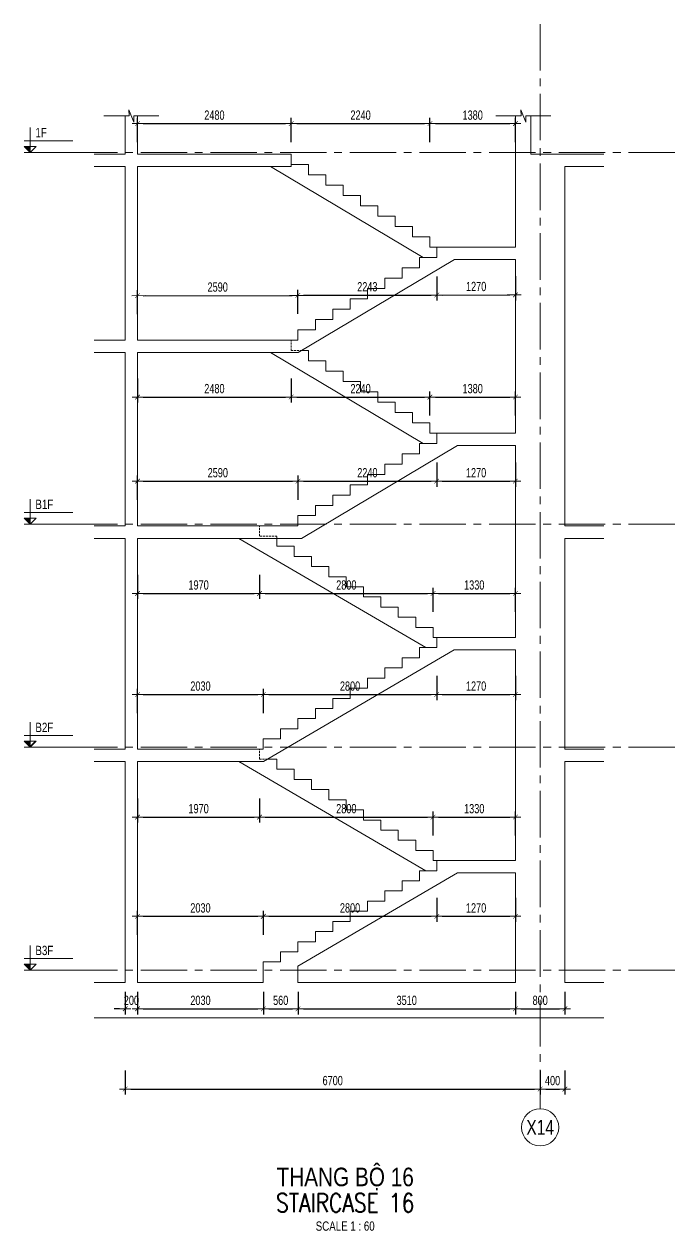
# Model space of a CAD drawing. Header units: millimetres. Extents: x -179076 to 254975, y -18667 to 296191.
# Drawn here: x 213627 to 224134, y 228257 to 247733 of the extents above; entities that cross this region are included whole.
import ezdxf
from ezdxf.enums import TextEntityAlignment as Align

# ---------------------------------------------------------------- set-up
doc = ezdxf.new("R2010")
doc.units = ezdxf.units.MM
doc.linetypes.add('CENTER2', pattern=[1.125, 0.75, -0.125, 0.125, -0.125])
doc.linetypes.add('HIDDEN2', pattern=[4.7625, 3.175, -1.5875])
doc.layers.get('Defpoints').update_dxf_attribs({"color": 151, "lineweight": 9})
for name, color, linetype, lineweight in [('NDC_S_ANNO', 7, 'Continuous', 20), ('NDC_S_AXIS', 5, 'CENTER2', 13), ('NDC_S_CONTINUOUS', 3, 'Continuous', 20), ('NDC_S_DIM', 1, 'Continuous', 15), ('NDC_S_ENG TITLE', 3, 'Continuous', 20), ('NDC_S_HIDDEN', 8, 'HIDDEN2', 13), ('NDC_S_SLAB', 2, 'Continuous', 20), ('NDC_S_SYMBOL', 1, 'Continuous', 15), ('NDC_S_TEXT SYMBOL', 7, 'Continuous', 20), ('NDC_S_VN TEXT', 7, 'Continuous', 20), ('NDC_S_VN TITLE', 6, 'Continuous', 35)]:
    doc.layers.add(name, color=color, linetype=linetype, lineweight=lineweight)
doc.styles.add('NDC_ANNO', font='', dxfattribs={"width": 0.8})
doc.styles.add('NDC_DIM', font='', dxfattribs={"width": 0.75})
doc.styles.add('NDC_EN TXT', font='romans.shx', dxfattribs={"width": 0.8})
doc.styles.add('NDC_VIE TXT', font='arial.ttf', dxfattribs={"width": 0.8})
doc.styles.get('NDC_ANNO').set_extended_font_data('Dotum')
doc.styles.get('NDC_DIM').set_extended_font_data('Dotum')
doc.dimstyles.new('NDC_dim_60', dxfattribs={"dimscale": 60, "dimtxt": 2.5, "dimasz": 1.5, "dimexe": 1.5, "dimexo": 2.5, "dimgap": 1, "dimtad": 1, "dimdec": 0, "dimzin": 0, "dimdsep": 46, "dimtxsty": 'NDC_DIM', "dimblk": 'DIMMARK', "dimcen": 0.09, "dimdle": 1.2, "dimclrd": 1, "dimclre": 1, "dimclrt": 3, "dimadec": 0, "dimazin": 0, "dimtfac": 1, "dimtdec": 0, "dimtix": 1, "dimtofl": 0, "dimtmove": 0, "dimatfit": 3, "dimfxl": 5, "dimfxlon": 1, "dimtolj": 1, "dimtzin": 0, "dimarcsym": 0})

# ---------------------------------------------------------------- blocks, each defined once
blk = doc.blocks.new('DIMMARK')
at = {"layer": 'NDC_S_DIM', "color": 1}
blk.add_line((-1.5, 0), (1, 0), dxfattribs=at)
at = {"layer": 'NDC_S_DIM', "color": 2, "const_width": 0.1}
blk.add_lwpolyline([(-0.42, -0.42), (0.42, 0.42)], dxfattribs=at)
blk = doc.blocks.new('*D1460')
at = {"layer": 'Defpoints', "color": 0, "transparency": 16777216}
for p in [(217489, 233334), (215459, 232264), (217489, 232264)]:
    blk.add_point(p, dxfattribs=at)
at = {"layer": 'NDC_S_DIM', "color": 1, "lineweight": -2, "transparency": 16777216}
for p, q in [((215459, 233034), (215459, 233424)), ((215549, 233334), (217399, 233334)), ((217489, 233034), (217489, 233424))]:
    blk.add_line(p, q, dxfattribs=at)
at = {"layer": 'NDC_S_DIM', "color": 1, "lineweight": -2, "transparency": 16777216, "xscale": 90, "yscale": 90, "zscale": 90, "rotation": 180}
blk.add_blockref('DIMMARK', (215459, 233334), dxfattribs=at)
at = {"layer": 'NDC_S_DIM', "color": 1, "lineweight": -2, "transparency": 16777216, "xscale": 90, "yscale": 90, "zscale": 90}
blk.add_blockref('DIMMARK', (217489, 233334), dxfattribs=at)
at = {"layer": 'NDC_S_DIM', "color": 3, "transparency": 16777216, "insert": (216474, 233469), "char_height": 150, "attachment_point": 5, "style": 'NDC_DIM'}
blk.add_mtext('\\A1;2030', dxfattribs=at)
blk = doc.blocks.new('*D1461')
at = {"layer": 'Defpoints', "color": 0, "transparency": 16777216}
for p in [(220289, 234070), (220289, 233334), (217489, 232264)]:
    blk.add_point(p, dxfattribs=at)
at = {"layer": 'NDC_S_DIM', "color": 1, "lineweight": -2, "transparency": 16777216}
for p, q in [((220289, 233634), (220289, 233244)), ((217489, 233034), (217489, 233424)), ((217579, 233334), (220199, 233334))]:
    blk.add_line(p, q, dxfattribs=at)
at = {"layer": 'NDC_S_DIM', "color": 1, "lineweight": -2, "transparency": 16777216, "xscale": 90, "yscale": 90, "zscale": 90, "rotation": 180}
blk.add_blockref('DIMMARK', (217489, 233334), dxfattribs=at)
at = {"layer": 'NDC_S_DIM', "color": 1, "lineweight": -2, "transparency": 16777216, "xscale": 90, "yscale": 90, "zscale": 90}
blk.add_blockref('DIMMARK', (220289, 233334), dxfattribs=at)
at = {"layer": 'NDC_S_DIM', "color": 3, "transparency": 16777216, "insert": (218889, 233469), "char_height": 150, "attachment_point": 5, "style": 'NDC_DIM'}
blk.add_mtext('\\A1;2800', dxfattribs=at)
blk = doc.blocks.new('*D1462')
at = {"layer": 'Defpoints', "color": 0, "transparency": 16777216}
for p in [(220289, 234070), (221559, 234034), (221559, 233334)]:
    blk.add_point(p, dxfattribs=at)
at = {"layer": 'NDC_S_DIM', "color": 1, "lineweight": -2, "transparency": 16777216}
for p, q in [((220289, 233634), (220289, 233244)), ((221559, 233634), (221559, 233244)), ((220379, 233334), (221469, 233334))]:
    blk.add_line(p, q, dxfattribs=at)
at = {"layer": 'NDC_S_DIM', "color": 1, "lineweight": -2, "transparency": 16777216, "xscale": 90, "yscale": 90, "zscale": 90, "rotation": 180}
blk.add_blockref('DIMMARK', (220289, 233334), dxfattribs=at)
at = {"layer": 'NDC_S_DIM', "color": 1, "lineweight": -2, "transparency": 16777216, "xscale": 90, "yscale": 90, "zscale": 90}
blk.add_blockref('DIMMARK', (221559, 233334), dxfattribs=at)
at = {"layer": 'NDC_S_DIM', "color": 3, "transparency": 16777216, "insert": (220924, 233469), "char_height": 150, "attachment_point": 5, "style": 'NDC_DIM'}
blk.add_mtext('\\A1;1270', dxfattribs=at)
blk = doc.blocks.new('*D1463')
at = {"layer": 'Defpoints', "color": 0, "transparency": 16777216}
for p in [(215459, 236034), (217429, 236034), (217429, 234936)]:
    blk.add_point(p, dxfattribs=at)
at = {"layer": 'NDC_S_DIM', "color": 1, "lineweight": -2, "transparency": 16777216}
for p, q in [((215459, 235236), (215459, 234846)), ((217429, 235236), (217429, 234846)), ((215549, 234936), (217339, 234936))]:
    blk.add_line(p, q, dxfattribs=at)
at = {"layer": 'NDC_S_DIM', "color": 1, "lineweight": -2, "transparency": 16777216, "xscale": 90, "yscale": 90, "zscale": 90, "rotation": 180}
blk.add_blockref('DIMMARK', (215459, 234936), dxfattribs=at)
at = {"layer": 'NDC_S_DIM', "color": 1, "lineweight": -2, "transparency": 16777216, "xscale": 90, "yscale": 90, "zscale": 90}
blk.add_blockref('DIMMARK', (217429, 234936), dxfattribs=at)
at = {"layer": 'NDC_S_DIM', "color": 3, "transparency": 16777216, "insert": (216444, 235071), "char_height": 150, "attachment_point": 5, "style": 'NDC_DIM'}
blk.add_mtext('\\A1;1970', dxfattribs=at)
blk = doc.blocks.new('*D1464')
at = {"layer": 'Defpoints', "color": 0, "transparency": 16777216}
for p in [(217429, 236034), (220229, 234936), (220229, 234234)]:
    blk.add_point(p, dxfattribs=at)
at = {"layer": 'NDC_S_DIM', "color": 1, "lineweight": -2, "transparency": 16777216}
for p, q in [((217429, 235236), (217429, 234846)), ((217519, 234936), (220139, 234936)), ((220229, 234636), (220229, 235026))]:
    blk.add_line(p, q, dxfattribs=at)
at = {"layer": 'NDC_S_DIM', "color": 1, "lineweight": -2, "transparency": 16777216, "xscale": 90, "yscale": 90, "zscale": 90, "rotation": 180}
blk.add_blockref('DIMMARK', (217429, 234936), dxfattribs=at)
at = {"layer": 'NDC_S_DIM', "color": 1, "lineweight": -2, "transparency": 16777216, "xscale": 90, "yscale": 90, "zscale": 90}
blk.add_blockref('DIMMARK', (220229, 234936), dxfattribs=at)
at = {"layer": 'NDC_S_DIM', "color": 3, "transparency": 16777216, "insert": (218829, 235071), "char_height": 150, "attachment_point": 5, "style": 'NDC_DIM'}
blk.add_mtext('\\A1;2800', dxfattribs=at)
blk = doc.blocks.new('*D1465')
at = {"layer": 'Defpoints', "color": 0, "transparency": 16777216}
for p in [(221559, 234936), (220229, 234234), (221559, 234234)]:
    blk.add_point(p, dxfattribs=at)
at = {"layer": 'NDC_S_DIM', "color": 1, "lineweight": -2, "transparency": 16777216}
for p, q in [((220229, 234636), (220229, 235026)), ((220319, 234936), (221469, 234936)), ((221559, 234636), (221559, 235026))]:
    blk.add_line(p, q, dxfattribs=at)
at = {"layer": 'NDC_S_DIM', "color": 1, "lineweight": -2, "transparency": 16777216, "xscale": 90, "yscale": 90, "zscale": 90, "rotation": 180}
blk.add_blockref('DIMMARK', (220229, 234936), dxfattribs=at)
at = {"layer": 'NDC_S_DIM', "color": 1, "lineweight": -2, "transparency": 16777216, "xscale": 90, "yscale": 90, "zscale": 90}
blk.add_blockref('DIMMARK', (221559, 234936), dxfattribs=at)
at = {"layer": 'NDC_S_DIM', "color": 3, "transparency": 16777216, "insert": (220894, 235071), "char_height": 150, "attachment_point": 5, "style": 'NDC_DIM'}
blk.add_mtext('\\A1;1330', dxfattribs=at)
blk = doc.blocks.new('*D1466')
at = {"layer": 'Defpoints', "color": 0, "transparency": 16777216}
for p in [(217489, 236914), (215459, 236034), (217489, 236034)]:
    blk.add_point(p, dxfattribs=at)
at = {"layer": 'NDC_S_DIM', "color": 1, "lineweight": -2, "transparency": 16777216}
for p, q in [((215459, 236614), (215459, 237004)), ((215549, 236914), (217399, 236914)), ((217489, 236614), (217489, 237004))]:
    blk.add_line(p, q, dxfattribs=at)
at = {"layer": 'NDC_S_DIM', "color": 1, "lineweight": -2, "transparency": 16777216, "xscale": 90, "yscale": 90, "zscale": 90, "rotation": 180}
blk.add_blockref('DIMMARK', (215459, 236914), dxfattribs=at)
at = {"layer": 'NDC_S_DIM', "color": 1, "lineweight": -2, "transparency": 16777216, "xscale": 90, "yscale": 90, "zscale": 90}
blk.add_blockref('DIMMARK', (217489, 236914), dxfattribs=at)
at = {"layer": 'NDC_S_DIM', "color": 3, "transparency": 16777216, "insert": (216474, 237049), "char_height": 150, "attachment_point": 5, "style": 'NDC_DIM'}
blk.add_mtext('\\A1;2030', dxfattribs=at)
blk = doc.blocks.new('*D1467')
at = {"layer": 'Defpoints', "color": 0, "transparency": 16777216}
for p in [(220289, 237670), (220289, 236914), (217489, 236034)]:
    blk.add_point(p, dxfattribs=at)
at = {"layer": 'NDC_S_DIM', "color": 1, "lineweight": -2, "transparency": 16777216}
for p, q in [((220289, 237214), (220289, 236824)), ((217489, 236614), (217489, 237004)), ((217579, 236914), (220199, 236914))]:
    blk.add_line(p, q, dxfattribs=at)
at = {"layer": 'NDC_S_DIM', "color": 1, "lineweight": -2, "transparency": 16777216, "xscale": 90, "yscale": 90, "zscale": 90, "rotation": 180}
blk.add_blockref('DIMMARK', (217489, 236914), dxfattribs=at)
at = {"layer": 'NDC_S_DIM', "color": 1, "lineweight": -2, "transparency": 16777216, "xscale": 90, "yscale": 90, "zscale": 90}
blk.add_blockref('DIMMARK', (220289, 236914), dxfattribs=at)
at = {"layer": 'NDC_S_DIM', "color": 3, "transparency": 16777216, "insert": (218889, 237049), "char_height": 150, "attachment_point": 5, "style": 'NDC_DIM'}
blk.add_mtext('\\A1;2800', dxfattribs=at)
blk = doc.blocks.new('*D1468')
at = {"layer": 'Defpoints', "color": 0, "transparency": 16777216}
for p in [(220289, 237670), (221559, 237634), (221559, 236914)]:
    blk.add_point(p, dxfattribs=at)
at = {"layer": 'NDC_S_DIM', "color": 1, "lineweight": -2, "transparency": 16777216}
for p, q in [((220289, 237214), (220289, 236824)), ((221559, 237214), (221559, 236824)), ((220379, 236914), (221469, 236914))]:
    blk.add_line(p, q, dxfattribs=at)
at = {"layer": 'NDC_S_DIM', "color": 1, "lineweight": -2, "transparency": 16777216, "xscale": 90, "yscale": 90, "zscale": 90, "rotation": 180}
blk.add_blockref('DIMMARK', (220289, 236914), dxfattribs=at)
at = {"layer": 'NDC_S_DIM', "color": 1, "lineweight": -2, "transparency": 16777216, "xscale": 90, "yscale": 90, "zscale": 90}
blk.add_blockref('DIMMARK', (221559, 236914), dxfattribs=at)
at = {"layer": 'NDC_S_DIM', "color": 3, "transparency": 16777216, "insert": (220924, 237049), "char_height": 150, "attachment_point": 5, "style": 'NDC_DIM'}
blk.add_mtext('\\A1;1270', dxfattribs=at)
blk = doc.blocks.new('*D1469')
at = {"layer": 'Defpoints', "color": 0, "transparency": 16777216}
for p in [(215459, 239634), (217429, 239634), (217429, 238546)]:
    blk.add_point(p, dxfattribs=at)
at = {"layer": 'NDC_S_DIM', "color": 1, "lineweight": -2, "transparency": 16777216}
for p, q in [((215459, 238846), (215459, 238456)), ((217429, 238846), (217429, 238456)), ((215549, 238546), (217339, 238546))]:
    blk.add_line(p, q, dxfattribs=at)
at = {"layer": 'NDC_S_DIM', "color": 1, "lineweight": -2, "transparency": 16777216, "xscale": 90, "yscale": 90, "zscale": 90, "rotation": 180}
blk.add_blockref('DIMMARK', (215459, 238546), dxfattribs=at)
at = {"layer": 'NDC_S_DIM', "color": 1, "lineweight": -2, "transparency": 16777216, "xscale": 90, "yscale": 90, "zscale": 90}
blk.add_blockref('DIMMARK', (217429, 238546), dxfattribs=at)
at = {"layer": 'NDC_S_DIM', "color": 3, "transparency": 16777216, "insert": (216444, 238681), "char_height": 150, "attachment_point": 5, "style": 'NDC_DIM'}
blk.add_mtext('\\A1;1970', dxfattribs=at)
blk = doc.blocks.new('*D1470')
at = {"layer": 'Defpoints', "color": 0, "transparency": 16777216}
for p in [(217429, 239634), (220229, 238546), (220229, 237834)]:
    blk.add_point(p, dxfattribs=at)
at = {"layer": 'NDC_S_DIM', "color": 1, "lineweight": -2, "transparency": 16777216}
for p, q in [((217429, 238846), (217429, 238456)), ((220229, 238246), (220229, 238636)), ((217519, 238546), (220139, 238546))]:
    blk.add_line(p, q, dxfattribs=at)
at = {"layer": 'NDC_S_DIM', "color": 1, "lineweight": -2, "transparency": 16777216, "xscale": 90, "yscale": 90, "zscale": 90, "rotation": 180}
blk.add_blockref('DIMMARK', (217429, 238546), dxfattribs=at)
at = {"layer": 'NDC_S_DIM', "color": 1, "lineweight": -2, "transparency": 16777216, "xscale": 90, "yscale": 90, "zscale": 90}
blk.add_blockref('DIMMARK', (220229, 238546), dxfattribs=at)
at = {"layer": 'NDC_S_DIM', "color": 3, "transparency": 16777216, "insert": (218829, 238681), "char_height": 150, "attachment_point": 5, "style": 'NDC_DIM'}
blk.add_mtext('\\A1;2800', dxfattribs=at)
blk = doc.blocks.new('*D1471')
at = {"layer": 'Defpoints', "color": 0, "transparency": 16777216}
for p in [(221559, 238546), (220229, 237834), (221559, 237834)]:
    blk.add_point(p, dxfattribs=at)
at = {"layer": 'NDC_S_DIM', "color": 1, "lineweight": -2, "transparency": 16777216}
for p, q in [((220229, 238246), (220229, 238636)), ((221559, 238246), (221559, 238636)), ((220319, 238546), (221469, 238546))]:
    blk.add_line(p, q, dxfattribs=at)
at = {"layer": 'NDC_S_DIM', "color": 1, "lineweight": -2, "transparency": 16777216, "xscale": 90, "yscale": 90, "zscale": 90, "rotation": 180}
blk.add_blockref('DIMMARK', (220229, 238546), dxfattribs=at)
at = {"layer": 'NDC_S_DIM', "color": 1, "lineweight": -2, "transparency": 16777216, "xscale": 90, "yscale": 90, "zscale": 90}
blk.add_blockref('DIMMARK', (221559, 238546), dxfattribs=at)
at = {"layer": 'NDC_S_DIM', "color": 3, "transparency": 16777216, "insert": (220894, 238681), "char_height": 150, "attachment_point": 5, "style": 'NDC_DIM'}
blk.add_mtext('\\A1;1330', dxfattribs=at)
blk = doc.blocks.new('*D1472')
at = {"layer": 'Defpoints', "color": 0, "transparency": 16777216}
for p in [(218049, 240358), (215459, 239634), (218049, 239634)]:
    blk.add_point(p, dxfattribs=at)
at = {"layer": 'NDC_S_DIM', "color": 1, "lineweight": -2, "transparency": 16777216}
for p, q in [((215459, 240058), (215459, 240448)), ((215549, 240358), (217959, 240358)), ((218049, 240058), (218049, 240448))]:
    blk.add_line(p, q, dxfattribs=at)
at = {"layer": 'NDC_S_DIM', "color": 1, "lineweight": -2, "transparency": 16777216, "xscale": 90, "yscale": 90, "zscale": 90, "rotation": 180}
blk.add_blockref('DIMMARK', (215459, 240358), dxfattribs=at)
at = {"layer": 'NDC_S_DIM', "color": 1, "lineweight": -2, "transparency": 16777216, "xscale": 90, "yscale": 90, "zscale": 90}
blk.add_blockref('DIMMARK', (218049, 240358), dxfattribs=at)
at = {"layer": 'NDC_S_DIM', "color": 3, "transparency": 16777216, "insert": (216754, 240493), "char_height": 150, "attachment_point": 5, "style": 'NDC_DIM'}
blk.add_mtext('\\A1;2590', dxfattribs=at)
blk = doc.blocks.new('*D1473')
at = {"layer": 'Defpoints', "color": 0, "transparency": 16777216}
for p in [(220289, 240967), (220289, 240358), (218049, 239634)]:
    blk.add_point(p, dxfattribs=at)
at = {"layer": 'NDC_S_DIM', "color": 1, "lineweight": -2, "transparency": 16777216}
for p, q in [((220289, 240658), (220289, 240268)), ((218049, 240058), (218049, 240448)), ((218139, 240358), (220199, 240358))]:
    blk.add_line(p, q, dxfattribs=at)
at = {"layer": 'NDC_S_DIM', "color": 1, "lineweight": -2, "transparency": 16777216, "xscale": 90, "yscale": 90, "zscale": 90, "rotation": 180}
blk.add_blockref('DIMMARK', (218049, 240358), dxfattribs=at)
at = {"layer": 'NDC_S_DIM', "color": 1, "lineweight": -2, "transparency": 16777216, "xscale": 90, "yscale": 90, "zscale": 90}
blk.add_blockref('DIMMARK', (220289, 240358), dxfattribs=at)
at = {"layer": 'NDC_S_DIM', "color": 3, "transparency": 16777216, "insert": (219169, 240493), "char_height": 150, "attachment_point": 5, "style": 'NDC_DIM'}
blk.add_mtext('\\A1;2240', dxfattribs=at)
blk = doc.blocks.new('*D1474')
at = {"layer": 'Defpoints', "color": 0, "transparency": 16777216}
for p in [(220289, 240967), (221559, 240934), (221559, 240358)]:
    blk.add_point(p, dxfattribs=at)
at = {"layer": 'NDC_S_DIM', "color": 1, "lineweight": -2, "transparency": 16777216}
for p, q in [((220289, 240658), (220289, 240268)), ((221559, 240658), (221559, 240268)), ((220379, 240358), (221469, 240358))]:
    blk.add_line(p, q, dxfattribs=at)
at = {"layer": 'NDC_S_DIM', "color": 1, "lineweight": -2, "transparency": 16777216, "xscale": 90, "yscale": 90, "zscale": 90, "rotation": 180}
blk.add_blockref('DIMMARK', (220289, 240358), dxfattribs=at)
at = {"layer": 'NDC_S_DIM', "color": 1, "lineweight": -2, "transparency": 16777216, "xscale": 90, "yscale": 90, "zscale": 90}
blk.add_blockref('DIMMARK', (221559, 240358), dxfattribs=at)
at = {"layer": 'NDC_S_DIM', "color": 3, "transparency": 16777216, "insert": (220924, 240493), "char_height": 150, "attachment_point": 5, "style": 'NDC_DIM'}
blk.add_mtext('\\A1;1270', dxfattribs=at)
blk = doc.blocks.new('*D1475')
at = {"layer": 'Defpoints', "color": 0, "transparency": 16777216}
for p in [(215459, 242634), (217939, 242634), (217939, 241715)]:
    blk.add_point(p, dxfattribs=at)
at = {"layer": 'NDC_S_DIM', "color": 1, "lineweight": -2, "transparency": 16777216}
for p, q in [((215459, 242015), (215459, 241625)), ((217939, 242015), (217939, 241625)), ((215549, 241715), (217849, 241715))]:
    blk.add_line(p, q, dxfattribs=at)
at = {"layer": 'NDC_S_DIM', "color": 1, "lineweight": -2, "transparency": 16777216, "xscale": 90, "yscale": 90, "zscale": 90, "rotation": 180}
blk.add_blockref('DIMMARK', (215459, 241715), dxfattribs=at)
at = {"layer": 'NDC_S_DIM', "color": 1, "lineweight": -2, "transparency": 16777216, "xscale": 90, "yscale": 90, "zscale": 90}
blk.add_blockref('DIMMARK', (217939, 241715), dxfattribs=at)
at = {"layer": 'NDC_S_DIM', "color": 3, "transparency": 16777216, "insert": (216699, 241850), "char_height": 150, "attachment_point": 5, "style": 'NDC_DIM'}
blk.add_mtext('\\A1;2480', dxfattribs=at)
blk = doc.blocks.new('*D1476')
at = {"layer": 'Defpoints', "color": 0, "transparency": 16777216}
for p in [(217939, 242634), (220179, 241715), (220179, 241134)]:
    blk.add_point(p, dxfattribs=at)
at = {"layer": 'NDC_S_DIM', "color": 1, "lineweight": -2, "transparency": 16777216}
for p, q in [((217939, 242015), (217939, 241625)), ((218029, 241715), (220089, 241715)), ((220179, 241415), (220179, 241805))]:
    blk.add_line(p, q, dxfattribs=at)
at = {"layer": 'NDC_S_DIM', "color": 1, "lineweight": -2, "transparency": 16777216, "xscale": 90, "yscale": 90, "zscale": 90, "rotation": 180}
blk.add_blockref('DIMMARK', (217939, 241715), dxfattribs=at)
at = {"layer": 'NDC_S_DIM', "color": 1, "lineweight": -2, "transparency": 16777216, "xscale": 90, "yscale": 90, "zscale": 90}
blk.add_blockref('DIMMARK', (220179, 241715), dxfattribs=at)
at = {"layer": 'NDC_S_DIM', "color": 3, "transparency": 16777216, "insert": (219059, 241850), "char_height": 150, "attachment_point": 5, "style": 'NDC_DIM'}
blk.add_mtext('\\A1;2240', dxfattribs=at)
blk = doc.blocks.new('*D1477')
at = {"layer": 'Defpoints', "color": 0, "transparency": 16777216}
for p in [(221559, 241715), (220179, 241134), (221559, 241134)]:
    blk.add_point(p, dxfattribs=at)
at = {"layer": 'NDC_S_DIM', "color": 1, "lineweight": -2, "transparency": 16777216}
for p, q in [((220179, 241415), (220179, 241805)), ((220269, 241715), (221469, 241715)), ((221559, 241415), (221559, 241805))]:
    blk.add_line(p, q, dxfattribs=at)
at = {"layer": 'NDC_S_DIM', "color": 1, "lineweight": -2, "transparency": 16777216, "xscale": 90, "yscale": 90, "zscale": 90, "rotation": 180}
blk.add_blockref('DIMMARK', (220179, 241715), dxfattribs=at)
at = {"layer": 'NDC_S_DIM', "color": 1, "lineweight": -2, "transparency": 16777216, "xscale": 90, "yscale": 90, "zscale": 90}
blk.add_blockref('DIMMARK', (221559, 241715), dxfattribs=at)
at = {"layer": 'NDC_S_DIM', "color": 3, "transparency": 16777216, "insert": (220869, 241850), "char_height": 150, "attachment_point": 5, "style": 'NDC_DIM'}
blk.add_mtext('\\A1;1380', dxfattribs=at)
blk = doc.blocks.new('*D1478')
at = {"layer": 'Defpoints', "color": 0, "transparency": 16777216}
for p in [(218047, 243356), (215459, 242634), (218049, 242639)]:
    blk.add_point(p, dxfattribs=at)
at = {"layer": 'NDC_S_DIM', "color": 1, "lineweight": -2, "transparency": 16777216}
for p, q in [((215458, 243051), (215457, 243441)), ((215547, 243351), (217957, 243356)), ((218048, 243056), (218047, 243446))]:
    blk.add_line(p, q, dxfattribs=at)
at = {"layer": 'NDC_S_DIM', "color": 1, "lineweight": -2, "transparency": 16777216, "xscale": 90, "yscale": 90, "zscale": 90}
for p, rotation in [((215457, 243351), 180.1186799226376), ((218047, 243356), 0.118679922637564)]:
    blk.add_blockref('DIMMARK', p, dxfattribs=dict(at, rotation=rotation))
at = {"layer": 'NDC_S_DIM', "color": 3, "transparency": 16777216, "insert": (216752, 243489), "char_height": 150, "attachment_point": 5, "rotation": 0.1187, "style": 'NDC_DIM'}
blk.add_mtext('\\A1;2590', dxfattribs=at)
blk = doc.blocks.new('*D1479')
at = {"layer": 'Defpoints', "color": 0, "transparency": 16777216}
for p in [(220289, 243967), (220290, 243361), (218049, 242639)]:
    blk.add_point(p, dxfattribs=at)
at = {"layer": 'NDC_S_DIM', "color": 1, "lineweight": -2, "transparency": 16777216}
for p, q in [((220289, 243661), (220290, 243271)), ((218048, 243056), (218047, 243446)), ((218137, 243357), (220200, 243361))]:
    blk.add_line(p, q, dxfattribs=at)
at = {"layer": 'NDC_S_DIM', "color": 1, "lineweight": -2, "transparency": 16777216, "xscale": 90, "yscale": 90, "zscale": 90}
for p, rotation in [((218047, 243356), 180.1186799227625), ((220290, 243361), 0.118679922762458)]:
    blk.add_blockref('DIMMARK', p, dxfattribs=dict(at, rotation=rotation))
at = {"layer": 'NDC_S_DIM', "color": 3, "transparency": 16777216, "insert": (219168, 243494), "char_height": 150, "attachment_point": 5, "rotation": 0.1187, "style": 'NDC_DIM'}
blk.add_mtext('\\A1;2243', dxfattribs=at)
blk = doc.blocks.new('*D1480')
at = {"layer": 'Defpoints', "color": 0, "transparency": 16777216}
for p in [(220289, 243967), (221559, 243934), (221560, 243364)]:
    blk.add_point(p, dxfattribs=at)
at = {"layer": 'NDC_S_DIM', "color": 1, "lineweight": -2, "transparency": 16777216}
for p, q in [((220289, 243661), (220290, 243271)), ((221559, 243664), (221560, 243274)), ((220380, 243361), (221470, 243364))]:
    blk.add_line(p, q, dxfattribs=at)
at = {"layer": 'NDC_S_DIM', "color": 1, "lineweight": -2, "transparency": 16777216, "xscale": 90, "yscale": 90, "zscale": 90}
for p, rotation in [((220290, 243361), 180.1186799227625), ((221560, 243364), 0.118679922762458)]:
    blk.add_blockref('DIMMARK', p, dxfattribs=dict(at, rotation=rotation))
at = {"layer": 'NDC_S_DIM', "color": 3, "transparency": 16777216, "insert": (220925, 243498), "char_height": 150, "attachment_point": 5, "rotation": 0.1187, "style": 'NDC_DIM'}
blk.add_mtext('\\A1;1270', dxfattribs=at)
blk = doc.blocks.new('*D1481')
at = {"layer": 'Defpoints', "color": 0, "transparency": 16777216}
for p in [(217939, 246129), (215459, 245634), (217939, 245634)]:
    blk.add_point(p, dxfattribs=at)
at = {"layer": 'NDC_S_DIM', "color": 1, "lineweight": -2, "transparency": 16777216}
for p, q in [((215459, 245829), (215459, 246219)), ((217939, 245829), (217939, 246219)), ((215549, 246129), (217849, 246129))]:
    blk.add_line(p, q, dxfattribs=at)
at = {"layer": 'NDC_S_DIM', "color": 1, "lineweight": -2, "transparency": 16777216, "xscale": 90, "yscale": 90, "zscale": 90, "rotation": 180}
blk.add_blockref('DIMMARK', (215459, 246129), dxfattribs=at)
at = {"layer": 'NDC_S_DIM', "color": 1, "lineweight": -2, "transparency": 16777216, "xscale": 90, "yscale": 90, "zscale": 90}
blk.add_blockref('DIMMARK', (217939, 246129), dxfattribs=at)
at = {"layer": 'NDC_S_DIM', "color": 3, "transparency": 16777216, "insert": (216699, 246264), "char_height": 150, "attachment_point": 5, "style": 'NDC_DIM'}
blk.add_mtext('\\A1;2480', dxfattribs=at)
blk = doc.blocks.new('*D1482')
at = {"layer": 'Defpoints', "color": 0, "transparency": 16777216}
for p in [(220179, 246129), (217939, 245634), (220179, 244134)]:
    blk.add_point(p, dxfattribs=at)
at = {"layer": 'NDC_S_DIM', "color": 1, "lineweight": -2, "transparency": 16777216}
for p, q in [((217939, 245829), (217939, 246219)), ((220179, 245829), (220179, 246219)), ((218029, 246129), (220089, 246129))]:
    blk.add_line(p, q, dxfattribs=at)
at = {"layer": 'NDC_S_DIM', "color": 1, "lineweight": -2, "transparency": 16777216, "xscale": 90, "yscale": 90, "zscale": 90, "rotation": 180}
blk.add_blockref('DIMMARK', (217939, 246129), dxfattribs=at)
at = {"layer": 'NDC_S_DIM', "color": 1, "lineweight": -2, "transparency": 16777216, "xscale": 90, "yscale": 90, "zscale": 90}
blk.add_blockref('DIMMARK', (220179, 246129), dxfattribs=at)
at = {"layer": 'NDC_S_DIM', "color": 3, "transparency": 16777216, "insert": (219059, 246264), "char_height": 150, "attachment_point": 5, "style": 'NDC_DIM'}
blk.add_mtext('\\A1;2240', dxfattribs=at)
blk = doc.blocks.new('*D1483')
at = {"layer": 'Defpoints', "color": 0, "transparency": 16777216}
for p in [(221559, 246129), (220179, 244134), (221559, 244134)]:
    blk.add_point(p, dxfattribs=at)
at = {"layer": 'NDC_S_DIM', "color": 1, "lineweight": -2, "transparency": 16777216}
for p, q in [((220179, 245829), (220179, 246219)), ((221559, 245829), (221559, 246219)), ((220269, 246129), (221469, 246129))]:
    blk.add_line(p, q, dxfattribs=at)
at = {"layer": 'NDC_S_DIM', "color": 1, "lineweight": -2, "transparency": 16777216, "xscale": 90, "yscale": 90, "zscale": 90, "rotation": 180}
blk.add_blockref('DIMMARK', (220179, 246129), dxfattribs=at)
at = {"layer": 'NDC_S_DIM', "color": 1, "lineweight": -2, "transparency": 16777216, "xscale": 90, "yscale": 90, "zscale": 90}
blk.add_blockref('DIMMARK', (221559, 246129), dxfattribs=at)
at = {"layer": 'NDC_S_DIM', "color": 3, "transparency": 16777216, "insert": (220869, 246264), "char_height": 150, "attachment_point": 5, "style": 'NDC_DIM'}
blk.add_mtext('\\A1;1380', dxfattribs=at)
blk = doc.blocks.new('kata_block_CT')
at = {"layer": 'NDC_S_ANNO'}
blk.add_hatch(color=3, dxfattribs=at).paths.add_polyline_path([(0, 1.6), (-1.61, 1.6), (0, 0)])
at = {"layer": 'NDC_S_ANNO', "ltscale": 50}
h = blk.add_hatch(dxfattribs=at)
h.set_pattern_fill('ANSI31', color=256, scale=1.406, style=0)
h.paths.add_polyline_path([(0, 1.6), (0, 0), (1.61, 1.6)])
for p, q in [((11.56, 0), (-1.64, 0)), ((-1.59, 3.14), (11.47, 3.14))]:
    blk.add_line(p, q, dxfattribs=at)
for points in [[(0, 6.69), (0, 0)], [(0, 0), (-1.61, 1.6), (0, 1.6)], [(0, 0), (1.61, 1.6), (0, 1.6)]]:
    blk.add_lwpolyline(points, dxfattribs=at)
at = {"layer": 'NDC_S_ANNO', "color": 8, "ltscale": 50}
blk.add_lwpolyline([(0, 0), (-1.61, 1.6), (0, 1.6)], dxfattribs=at)
at = {"layer": 'NDC_S_TEXT SYMBOL', "color": 3, "style": 'NDC_ANNO', "width": 0.8}
blk.add_attdef('CT', (1.41, 4.07), '', height=2.5, dxfattribs=at)
blk = doc.blocks.new('*D1549')
at = {"layer": 'Defpoints', "color": 0, "transparency": 16777216}
for p in [(215259, 232264), (215459, 232264), (215459, 231842)]:
    blk.add_point(p, dxfattribs=at)
at = {"layer": 'NDC_S_DIM', "color": 1, "lineweight": -2, "transparency": 16777216}
for p, q in [((215259, 232114), (215259, 231752)), ((215459, 232114), (215459, 231752)), ((215169, 231842), (215079, 231842)), ((215549, 231842), (215639, 231842))]:
    blk.add_line(p, q, dxfattribs=at)
at = {"layer": 'NDC_S_DIM', "color": 1, "lineweight": -2, "transparency": 16777216, "xscale": 90, "yscale": 90, "zscale": 90}
blk.add_blockref('DIMMARK', (215259, 231842), dxfattribs=at)
at = {"layer": 'NDC_S_DIM', "color": 1, "lineweight": -2, "transparency": 16777216, "xscale": 90, "yscale": 90, "zscale": 90, "rotation": 180}
blk.add_blockref('DIMMARK', (215459, 231842), dxfattribs=at)
at = {"layer": 'NDC_S_DIM', "color": 3, "transparency": 16777216, "insert": (215359, 231977), "char_height": 150, "attachment_point": 5, "style": 'NDC_DIM'}
blk.add_mtext('\\A1;200', dxfattribs=at)
blk = doc.blocks.new('*D1550')
at = {"layer": 'Defpoints', "color": 0, "transparency": 16777216}
for p in [(215459, 232264), (217489, 232264), (217489, 231842)]:
    blk.add_point(p, dxfattribs=at)
at = {"layer": 'NDC_S_DIM', "color": 1, "lineweight": -2, "transparency": 16777216}
for p, q in [((215459, 232114), (215459, 231752)), ((217489, 232114), (217489, 231752)), ((215549, 231842), (217399, 231842))]:
    blk.add_line(p, q, dxfattribs=at)
at = {"layer": 'NDC_S_DIM', "color": 1, "lineweight": -2, "transparency": 16777216, "xscale": 90, "yscale": 90, "zscale": 90, "rotation": 180}
blk.add_blockref('DIMMARK', (215459, 231842), dxfattribs=at)
at = {"layer": 'NDC_S_DIM', "color": 1, "lineweight": -2, "transparency": 16777216, "xscale": 90, "yscale": 90, "zscale": 90}
blk.add_blockref('DIMMARK', (217489, 231842), dxfattribs=at)
at = {"layer": 'NDC_S_DIM', "color": 3, "transparency": 16777216, "insert": (216474, 231977), "char_height": 150, "attachment_point": 5, "style": 'NDC_DIM'}
blk.add_mtext('\\A1;2030', dxfattribs=at)
blk = doc.blocks.new('*D1551')
at = {"layer": 'Defpoints', "color": 0, "transparency": 16777216}
for p in [(217489, 232264), (218049, 232264), (218049, 231842)]:
    blk.add_point(p, dxfattribs=at)
at = {"layer": 'NDC_S_DIM', "color": 1, "lineweight": -2, "transparency": 16777216}
for p, q in [((217489, 232114), (217489, 231752)), ((218049, 232114), (218049, 231752)), ((217579, 231842), (217959, 231842))]:
    blk.add_line(p, q, dxfattribs=at)
at = {"layer": 'NDC_S_DIM', "color": 1, "lineweight": -2, "transparency": 16777216, "xscale": 90, "yscale": 90, "zscale": 90, "rotation": 180}
blk.add_blockref('DIMMARK', (217489, 231842), dxfattribs=at)
at = {"layer": 'NDC_S_DIM', "color": 1, "lineweight": -2, "transparency": 16777216, "xscale": 90, "yscale": 90, "zscale": 90}
blk.add_blockref('DIMMARK', (218049, 231842), dxfattribs=at)
at = {"layer": 'NDC_S_DIM', "color": 3, "transparency": 16777216, "insert": (217769, 231977), "char_height": 150, "attachment_point": 5, "style": 'NDC_DIM'}
blk.add_mtext('\\A1;560', dxfattribs=at)
blk = doc.blocks.new('*D1552')
at = {"layer": 'Defpoints', "color": 0, "transparency": 16777216}
for p in [(218049, 232264), (221559, 232264), (221559, 231842)]:
    blk.add_point(p, dxfattribs=at)
at = {"layer": 'NDC_S_DIM', "color": 1, "lineweight": -2, "transparency": 16777216}
for p, q in [((218049, 232114), (218049, 231752)), ((221559, 232114), (221559, 231752)), ((218139, 231842), (221469, 231842))]:
    blk.add_line(p, q, dxfattribs=at)
at = {"layer": 'NDC_S_DIM', "color": 1, "lineweight": -2, "transparency": 16777216, "xscale": 90, "yscale": 90, "zscale": 90, "rotation": 180}
blk.add_blockref('DIMMARK', (218049, 231842), dxfattribs=at)
at = {"layer": 'NDC_S_DIM', "color": 1, "lineweight": -2, "transparency": 16777216, "xscale": 90, "yscale": 90, "zscale": 90}
blk.add_blockref('DIMMARK', (221559, 231842), dxfattribs=at)
at = {"layer": 'NDC_S_DIM', "color": 3, "transparency": 16777216, "insert": (219804, 231977), "char_height": 150, "attachment_point": 5, "style": 'NDC_DIM'}
blk.add_mtext('\\A1;3510', dxfattribs=at)
blk = doc.blocks.new('*D1553')
at = {"layer": 'Defpoints', "color": 0, "transparency": 16777216}
for p in [(221559, 232264), (222359, 232264), (222359, 231842)]:
    blk.add_point(p, dxfattribs=at)
at = {"layer": 'NDC_S_DIM', "color": 1, "lineweight": -2, "transparency": 16777216}
for p, q in [((221559, 232114), (221559, 231752)), ((222359, 232114), (222359, 231752)), ((221649, 231842), (222269, 231842))]:
    blk.add_line(p, q, dxfattribs=at)
at = {"layer": 'NDC_S_DIM', "color": 1, "lineweight": -2, "transparency": 16777216, "xscale": 90, "yscale": 90, "zscale": 90, "rotation": 180}
blk.add_blockref('DIMMARK', (221559, 231842), dxfattribs=at)
at = {"layer": 'NDC_S_DIM', "color": 1, "lineweight": -2, "transparency": 16777216, "xscale": 90, "yscale": 90, "zscale": 90}
blk.add_blockref('DIMMARK', (222359, 231842), dxfattribs=at)
at = {"layer": 'NDC_S_DIM', "color": 3, "transparency": 16777216, "insert": (221959, 231977), "char_height": 150, "attachment_point": 5, "style": 'NDC_DIM'}
blk.add_mtext('\\A1;800', dxfattribs=at)
blk = doc.blocks.new('*D1554')
at = {"layer": 'Defpoints', "color": 0, "transparency": 16777216}
for p in [(215259, 232264), (221959, 232264), (221959, 230547)]:
    blk.add_point(p, dxfattribs=at)
at = {"layer": 'NDC_S_DIM', "color": 1, "lineweight": -2, "transparency": 16777216}
for p, q in [((215259, 230847), (215259, 230457)), ((221959, 230847), (221959, 230457)), ((215349, 230547), (221869, 230547))]:
    blk.add_line(p, q, dxfattribs=at)
at = {"layer": 'NDC_S_DIM', "color": 1, "lineweight": -2, "transparency": 16777216, "xscale": 90, "yscale": 90, "zscale": 90, "rotation": 180}
blk.add_blockref('DIMMARK', (215259, 230547), dxfattribs=at)
at = {"layer": 'NDC_S_DIM', "color": 1, "lineweight": -2, "transparency": 16777216, "xscale": 90, "yscale": 90, "zscale": 90}
blk.add_blockref('DIMMARK', (221959, 230547), dxfattribs=at)
at = {"layer": 'NDC_S_DIM', "color": 3, "transparency": 16777216, "insert": (218609, 230682), "char_height": 150, "attachment_point": 5, "style": 'NDC_DIM'}
blk.add_mtext('\\A1;6700', dxfattribs=at)
blk = doc.blocks.new('*D1555')
at = {"layer": 'Defpoints', "color": 0, "transparency": 16777216}
for p in [(221959, 232264), (222359, 232264), (222359, 230547)]:
    blk.add_point(p, dxfattribs=at)
at = {"layer": 'NDC_S_DIM', "color": 1, "lineweight": -2, "transparency": 16777216}
for p, q in [((221959, 230847), (221959, 230457)), ((222359, 230847), (222359, 230457)), ((222049, 230547), (222269, 230547))]:
    blk.add_line(p, q, dxfattribs=at)
at = {"layer": 'NDC_S_DIM', "color": 1, "lineweight": -2, "transparency": 16777216, "xscale": 90, "yscale": 90, "zscale": 90, "rotation": 180}
blk.add_blockref('DIMMARK', (221959, 230547), dxfattribs=at)
at = {"layer": 'NDC_S_DIM', "color": 1, "lineweight": -2, "transparency": 16777216, "xscale": 90, "yscale": 90, "zscale": 90}
blk.add_blockref('DIMMARK', (222359, 230547), dxfattribs=at)
at = {"layer": 'NDC_S_DIM', "color": 3, "transparency": 16777216, "insert": (222159, 230682), "char_height": 150, "attachment_point": 5, "style": 'NDC_DIM'}
blk.add_mtext('\\A1;400', dxfattribs=at)
blk = doc.blocks.new('*U187')
at = {"layer": 'NDC_S_SYMBOL'}
blk.add_line((0, 5), (0, 9), dxfattribs=at)
blk.add_circle((0, 0), 5, dxfattribs=at)
at = {"layer": 'NDC_S_TEXT SYMBOL', "color": 7, "style": 'NDC_ANNO', "width": 0.8}
blk.add_attdef('GRID', text='', height=4, dxfattribs=at).set_placement((0, 0), align=Align.MIDDLE)
blk = doc.blocks.new('Drawing name_symbol')
at = {"layer": 'NDC_S_ENG TITLE', "style": 'NDC_EN TXT', "width": 0.8}
blk.add_attdef('SECTDET1', text='', height=5, dxfattribs=at).set_placement((0, 1.01), align=Align.CENTER)
at = {"layer": 'NDC_S_TEXT SYMBOL', "lineweight": 25, "style": 'NDC_ANNO', "width": 0.8}
blk.add_attdef('SSCALE', text='', height=2.5, dxfattribs=at).set_placement((0, -4), align=Align.CENTER)
at = {"layer": 'NDC_S_VN TITLE', "style": 'NDC_VIE TXT', "width": 0.8}
blk.add_attdef('SECTDET2', text='', height=5, dxfattribs=at).set_placement((0, 7.97), align=Align.CENTER)

msp = doc.modelspace()

# ---------------------------------------------------------------- linework, layer by layer
at = {"layer": 'NDC_S_AXIS', "ltscale": 1000}
msp.add_line((221958.6, 247733.5), (221958.6, 230357.7), dxfattribs=at)
for points in [[(224133.6, 245663.7), (213811.9, 245663.7)], [(224133.6, 239663.7), (213811.9, 239663.7)], [(224133.6, 236063.7), (213811.9, 236063.7)], [(224133.6, 232463.7), (213811.9, 232463.7)]]:
    msp.add_lwpolyline(points, dxfattribs=at)
at = {"layer": 'NDC_S_CONTINUOUS'}
for p, q in [((220067.6, 243967), (217603.6, 245433.7)), ((220067.6, 240967), (217603.6, 242433.7)), ((220112.2, 237670.1), (217094.4, 239433.7)), ((220112.2, 234070.1), (217094.4, 235833.7))]:
    msp.add_line(p, q, dxfattribs=at)
for points in [[(220288.6, 244133.7), (220178.6, 244133.7), (220178.6, 244300.4), (219898.6, 244300.4), (219898.6, 244467), (219618.6, 244467), (219618.6, 244633.7), (219338.6, 244633.7), (219338.6, 244800.4), (219058.6, 244800.4), (219058.6, 244967), (218778.6, 244967), (218778.6, 245133.7), (218498.6, 245133.7), (218498.6, 245300.4), (218218.6, 245300.4), (218218.6, 245467), (217938.6, 245467)], [(220288.6, 241133.7), (220178.6, 241133.7), (220178.6, 241300.4), (219898.6, 241300.4), (219898.6, 241467), (219618.6, 241467), (219618.6, 241633.7), (219338.6, 241633.7), (219338.6, 241800.4), (219058.6, 241800.4), (219058.6, 241967), (218778.6, 241967), (218778.6, 242133.7), (218498.6, 242133.7), (218498.6, 242300.4), (218218.6, 242300.4), (218218.6, 242467), (218109.6, 242467)], [(220288.6, 237833.7), (220228.6, 237833.7), (220228.6, 237997.3), (219948.6, 237997.3), (219948.6, 238161), (219668.6, 238161), (219668.6, 238324.6), (219388.6, 238324.6), (219388.6, 238488.2), (219108.6, 238488.2), (219108.6, 238651.9), (218828.6, 238651.9), (218828.6, 238815.5), (218548.6, 238815.5), (218548.6, 238979.1), (218268.6, 238979.1), (218268.6, 239142.8), (217988.6, 239142.8), (217988.6, 239306.4), (217708.6, 239306.4), (217708.6, 239433.7)], [(220288.6, 234233.7), (220228.6, 234233.7), (220228.6, 234397.3), (219948.6, 234397.3), (219948.6, 234561), (219668.6, 234561), (219668.6, 234724.6), (219388.6, 234724.6), (219388.6, 234888.2), (219108.6, 234888.2), (219108.6, 235051.9), (218828.6, 235051.9), (218828.6, 235215.5), (218548.6, 235215.5), (218548.6, 235379.1), (218268.6, 235379.1), (218268.6, 235542.8), (217988.6, 235542.8), (217988.6, 235706.4), (217708.6, 235706.4), (217708.6, 235870.1), (217555, 235870.1)]]:
    msp.add_lwpolyline(points, dxfattribs=at)
at = {"layer": 'NDC_S_HIDDEN', "ltscale": 10}
for points in [[(218109.6, 242467), (217938.6, 242467), (217938.6, 242630.7)], [(217708.6, 239433.7), (217708.6, 239470.1), (217428.6, 239470.1), (217428.6, 239633.7)], [(217555, 235870.1), (217428.6, 235870.1), (217428.6, 236033.7)]]:
    msp.add_lwpolyline(points, dxfattribs=at)
at = {"layer": 'NDC_S_SLAB'}
for p, q in [((215258.6, 245633.7), (215258.6, 246252)), ((215458.6, 245633.7), (215458.6, 246252)), ((221558.6, 246252), (221558.6, 244133.7)), ((221808.6, 246252), (221808.6, 245633.7)), ((214756.1, 245633.7), (215258.6, 245633.7)), ((215458.6, 245633.7), (217938.6, 245633.7)), ((217938.6, 245633.7), (217938.6, 245433.7)), ((221808.6, 245633.7), (222983.9, 245633.7)), ((214756.1, 245433.7), (215258.6, 245433.7)), ((215258.6, 242633.7), (215258.6, 245433.7)), ((215458.6, 245433.7), (217938.6, 245433.7)), ((215458.6, 242633.7), (215458.6, 245433.7)), ((222358.6, 245433.7), (222983.9, 245433.7)), ((222358.6, 239633.7), (222358.6, 245433.7)), ((218053.6, 242433.7), (220573.6, 243933.7)), ((220573.6, 243933.7), (221558.6, 243933.7)), ((221558.6, 243933.7), (221558.6, 241133.7)), ((215258.6, 242433.7), (214756.1, 242433.7)), ((215258.6, 239633.7), (215258.6, 242433.7)), ((218053.6, 242433.7), (215458.6, 242433.7)), ((215458.6, 239633.7), (215458.6, 242433.7)), ((221558.6, 240933.7), (221558.6, 237833.7)), ((214756.1, 239633.7), (215258.6, 239633.7)), ((215458.6, 239633.7), (218048.6, 239633.7)), ((222358.6, 239633.7), (222983.9, 239633.7)), ((215258.6, 239433.7), (214756.1, 239433.7)), ((215258.6, 236033.7), (215258.6, 239433.7)), ((218103.6, 239433.7), (215458.6, 239433.7)), ((215458.6, 236033.7), (215458.6, 239433.7)), ((222983.9, 239433.7), (222358.6, 239433.7)), ((222358.6, 236033.7), (222358.6, 239433.7)), ((215258.6, 236033.7), (214756.1, 236033.7)), ((217488.6, 236033.7), (215458.6, 236033.7)), ((222983.9, 236033.7), (222358.6, 236033.7)), ((215258.6, 235833.7), (214756.1, 235833.7)), ((215258.6, 232263.7), (215258.6, 235833.7)), ((217492.7, 235833.7), (215458.6, 235833.7)), ((215458.6, 232263.7), (215458.6, 235833.7)), ((222983.9, 235833.7), (222358.6, 235833.7)), ((222358.6, 232263.7), (222358.6, 235833.7)), ((221558.6, 232263.7), (218048.6, 232263.7)), ((222983.9, 232263.7), (222358.6, 232263.7)), ((222983.9, 231693.7), (214756.1, 231693.7))]:
    msp.add_line(p, q, dxfattribs=at)
for points in [[(215458.6, 242633.7), (218048.6, 242633.7), (218048.6, 242800.4), (218328.6, 242800.4), (218328.6, 242967), (218608.6, 242967), (218608.6, 243133.7), (218888.6, 243133.7), (218888.6, 243300.4), (219168.6, 243300.4), (219168.6, 243467), (219448.6, 243467), (219448.6, 243633.7), (219728.6, 243633.7), (219728.6, 243800.4), (220008.6, 243800.4), (220008.6, 243967), (220288.6, 243967), (220288.6, 244133.7), (221558.6, 244133.7)], [(214756.1, 242633.7), (215258.6, 242633.7)], [(218048.6, 239633.7), (218048.6, 239800.4), (218328.6, 239800.4), (218328.6, 239967), (218608.6, 239967), (218608.6, 240133.7), (218888.6, 240133.7), (218888.6, 240300.4), (219168.6, 240300.4), (219168.6, 240467), (219448.6, 240467), (219448.6, 240633.7), (219728.6, 240633.7), (219728.6, 240800.4), (220008.6, 240800.4), (220008.6, 240967), (220288.6, 240967), (220288.6, 241133.7), (221558.6, 241133.7)], [(221558.6, 240933.7), (220623.6, 240933.7), (218103.6, 239433.7)], [(217488.6, 236033.7), (217488.6, 236197.3), (217768.6, 236197.3), (217768.6, 236361), (218048.6, 236361), (218048.6, 236524.6), (218328.6, 236524.6), (218328.6, 236688.2), (218608.6, 236688.2), (218608.6, 236851.9), (218888.6, 236851.9), (218888.6, 237015.5), (219168.6, 237015.5), (219168.6, 237179.1), (219448.6, 237179.1), (219448.6, 237342.8), (219728.6, 237342.8), (219728.6, 237506.4), (220008.6, 237506.4), (220008.6, 237670.1), (220288.6, 237670.1), (220288.6, 237833.7), (221558.6, 237833.7)], [(215458.6, 232263.7), (217488.6, 232263.7), (217488.6, 232597.3), (217768.6, 232597.3), (217768.6, 232761), (218048.6, 232761), (218048.6, 232924.6), (218328.6, 232924.6), (218328.6, 233088.2), (218608.6, 233088.2), (218608.6, 233251.9), (218888.6, 233251.9), (218888.6, 233415.5), (219168.6, 233415.5), (219168.6, 233579.1), (219448.6, 233579.1), (219448.6, 233742.8), (219728.6, 233742.8), (219728.6, 233906.4), (220008.6, 233906.4), (220008.6, 234070.1), (220288.6, 234070.1), (220288.6, 234233.7), (221558.6, 234233.7), (221558.6, 237633.7)], [(217492.7, 235833.7), (220572.7, 237633.7), (221558.6, 237633.7)], [(218048.6, 232263.7), (218048.6, 232529.3), (220622.7, 234033.7), (221558.6, 234033.7), (221558.6, 232263.7)], [(214756.1, 232263.7), (215258.6, 232263.7)]]:
    msp.add_lwpolyline(points, dxfattribs=at)
at = {"layer": 'NDC_S_SYMBOL'}
for points in [[(214911.1, 246252), (215320.8, 246252), (215318.6, 246352), (215398.6, 246152), (215396.4, 246252), (215802.7, 246252)], [(221240.9, 246252), (221650.5, 246252), (221648.4, 246352), (221728.4, 246152), (221726.2, 246252), (222132.5, 246252)]]:
    msp.add_lwpolyline(points, dxfattribs=at)

# ---------------------------------------------------------------- block references
at = {"layer": 'NDC_S_ANNO', "xscale": 60, "yscale": 60, "zscale": 60}
msp.add_blockref('Drawing name_symbol', (218810.7, 228499.4), dxfattribs=at).add_auto_attribs({'SECTDET1': 'STAIRCASE 16', 'SECTDET2': 'THANG BỘ 16', 'SSCALE': 'SCALE 1 : 60'})
at = {"layer": 'NDC_S_AXIS', "xscale": 60, "yscale": 60, "zscale": 60}
msp.add_blockref('*U187', (221958.6, 229928), dxfattribs=at).add_auto_attribs({'GRID': 'X14'})
at = {"layer": 'NDC_S_VN TEXT', "xscale": 60, "yscale": 60, "zscale": 60}
for p, values in [((213725.1, 245663.7), {'CT': '1F'}), ((213725.1, 239663.7), {'CT': 'B1F'}), ((213725.1, 236063.7), {'CT': 'B2F'}), ((213725.1, 232463.7), {'CT': 'B3F'})]:
    msp.add_blockref('kata_block_CT', p, dxfattribs=at).add_auto_attribs(values)

# ---------------------------------------------------------------- dimensions: what is measured, and where the dimension line sits
at = {"layer": 'NDC_S_DIM'}
for base, p1, p2, picture, middle in [((217938.6, 246129), (215458.6, 245633.7), (217938.6, 245633.7), '*D1481', (216698.6, 246264.1)), ((217938.6, 241714.7), (215458.6, 242633.7), (217938.6, 242633.7), '*D1475', (216698.6, 241849.8)), ((218048.6, 240358.1), (215458.6, 239633.7), (218048.6, 239633.7), '*D1472', (216753.6, 240493.2)), ((217428.6, 238545.6), (215458.6, 239633.7), (217428.6, 239633.7), '*D1469', (216443.6, 238680.7)), ((217488.6, 236913.6), (215458.6, 236033.7), (217488.6, 236033.7), '*D1466', (216473.6, 237048.7)), ((217428.6, 234936.3), (215458.6, 236033.7), (217428.6, 236033.7), '*D1463', (216443.6, 235071.4)), ((217488.6, 233333.8), (215458.6, 232263.7), (217488.6, 232263.7), '*D1460', (216473.6, 233468.9)), ((215458.6, 231841.7), (215258.6, 232263.7), (215458.6, 232263.7), '*D1549', (215358.6, 231976.8)), ((221958.6, 230547.3), (215258.6, 232263.7), (221958.6, 232263.7), '*D1554', (218608.6, 230682.4))]:
    dim = msp.add_linear_dim(base=base, p1=p1, p2=p2, dimstyle='NDC_dim_60', dxfattribs=at)
    dim.commit()
    dim.dimension.update_dxf_attribs({"geometry": picture, "text_midpoint": middle})
for base, p1, p2, picture, middle in [((220178.6, 246129), (217938.6, 245633.7), (220178.6, 244133.7), '*D1482', (219058.6, 246264.1)), ((221558.6, 246129), (220178.6, 244133.7), (221558.6, 244133.7), '*D1483', (220868.6, 246264.1)), ((220178.6, 241714.7), (217938.6, 242633.7), (220178.6, 241133.7), '*D1476', (219058.6, 241849.8)), ((221558.6, 241714.7), (220178.6, 241133.7), (221558.6, 241133.7), '*D1477', (220868.6, 241849.8)), ((220288.6, 240358.1), (218048.6, 239633.7), (220288.6, 240967), '*D1473', (219168.6, 240493.2)), ((221558.6, 240358.1), (220288.6, 240967), (221558.6, 240933.7), '*D1474', (220923.6, 240493.2)), ((220228.6, 238545.6), (217428.6, 239633.7), (220228.6, 237833.7), '*D1470', (218828.6, 238680.7)), ((221558.6, 238545.6), (220228.6, 237833.7), (221558.6, 237833.7), '*D1471', (220893.6, 238680.7)), ((220288.6, 236913.6), (217488.6, 236033.7), (220288.6, 237670.1), '*D1467', (218888.6, 237048.7)), ((221558.6, 236913.6), (220288.6, 237670.1), (221558.6, 237633.7), '*D1468', (220923.6, 237048.7)), ((220228.6, 234936.3), (217428.6, 236033.7), (220228.6, 234233.7), '*D1464', (218828.6, 235071.4)), ((221558.6, 234936.3), (220228.6, 234233.7), (221558.6, 234233.7), '*D1465', (220893.6, 235071.4)), ((220288.6, 233333.8), (217488.6, 232263.7), (220288.6, 234070.1), '*D1461', (218888.6, 233468.9)), ((221558.6, 233333.8), (220288.6, 234070.1), (221558.6, 234033.7), '*D1462', (220923.6, 233468.9)), ((217488.6, 231841.7), (215458.6, 232263.7), (217488.6, 232263.7), '*D1550', (216473.6, 231976.8)), ((218048.6, 231841.7), (217488.6, 232263.7), (218048.6, 232263.7), '*D1551', (217768.6, 231976.8)), ((221558.6, 231841.7), (218048.6, 232263.7), (221558.6, 232263.7), '*D1552', (219803.6, 231976.8)), ((222358.6, 231841.7), (221558.6, 232263.7), (222358.6, 232263.7), '*D1553', (221958.6, 231976.8)), ((222358.6, 230547.3), (221958.6, 232263.7), (222358.6, 232263.7), '*D1555', (222158.6, 230682.4))]:
    dim = msp.add_linear_dim(base=base, p1=p1, p2=p2, dimstyle='NDC_dim_60', override={"dimtmove": 1}, dxfattribs=at)
    dim.commit()
    dim.dimension.update_dxf_attribs({"geometry": picture, "text_midpoint": middle})
for base, p1, p2, picture, middle in [((220289.8, 243361.1), (218048.6, 242639.1), (220288.6, 243967), '*D1479', (219168.2, 243493.9)), ((221559.8, 243363.8), (220288.6, 243967), (221558.6, 243933.7), '*D1480', (220924.5, 243497.6))]:
    dim = msp.add_linear_dim(base=base, p1=p1, p2=p2, angle=180.11868, dimstyle='NDC_dim_60', override={"dimtmove": 1}, dxfattribs=at)
    dim.commit()
    dim.dimension.update_dxf_attribs({"geometry": picture, "text_midpoint": middle})
dim = msp.add_aligned_dim(p1=(215458.6, 242633.7), p2=(218048.6, 242639.1), distance=717.4, dimstyle='NDC_dim_60', dxfattribs=at)
dim.commit()
dim.dimension.update_dxf_attribs({"geometry": '*D1478', "text_midpoint": (216751.8, 243488.9)})

doc.saveas('drawing.dxf')
